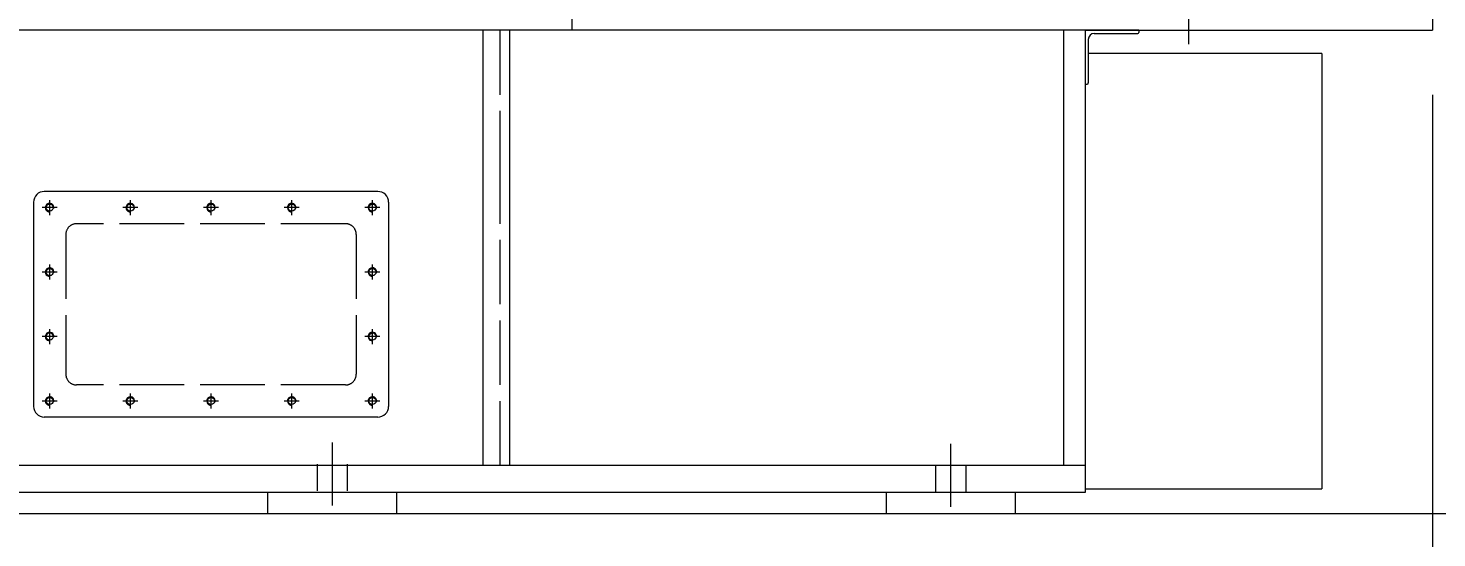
# Model space of a CAD drawing. Header units: inches. Extents: x 76 to 22091, y 292 to 17065.
# Drawn here: x 18816 to 20125, y 6467 to 6941 of the extents above; entities that cross this region are included whole.
import ezdxf

# ---------------------------------------------------------------- set-up
doc = ezdxf.new("R2010")
doc.units = ezdxf.units.IN
doc.header["$MEASUREMENT"] = 0
for name, pattern in [('ACAD_ISO02W100', [15, 12, -3]), ('CENTER', [50.8, 31.75, -6.35, 6.35, -6.35]), ('EB_DASHDOT', [39, 30, -3, 3, -3])]:
    doc.linetypes.add(name, pattern=pattern)
doc.layers.get('Defpoints').update_dxf_attribs({"lineweight": 5})
for name, color, linetype, lineweight in [('CAXA0', 7, 'Continuous', 5), ('CAXA1', 5, 'CENTER', 5), ('CAXA3', 7, 'Continuous', 5), ('虚线', 6, 'ACAD_ISO02W100', 5)]:
    doc.layers.add(name, color=color, linetype=linetype, lineweight=lineweight)
doc.styles.add('Roman', font='romans')
doc.styles.get("Standard").update_dxf_attribs({"font": 'arial.ttf'})
doc.dimstyles.new('ISO-25', dxfattribs={"dimscale": 30, "dimtxt": 1.5, "dimasz": 1.5, "dimexe": 2, "dimexo": 2, "dimtad": 1, "dimtih": 1, "dimtoh": 1, "dimdec": 1, "dimlfac": 0.03937, "dimdsep": 46, "dimtxsty": 'Standard', "dimcen": 2.5, "dimclrd": 7, "dimclre": 7, "dimclrt": 7, "dimadec": 0, "dimazin": 0, "dimtfac": 1, "dimtdec": 1, "dimtmove": 0, "dimatfit": 3, "dimfxl": 1, "dimlwd": 5, "dimlwe": 5, "dimarcsym": 0})

# ---------------------------------------------------------------- blocks, each defined once
blk = doc.blocks.new('*D25')
at = {"color": 7, "linetype": 'Continuous', "lineweight": 5, "transparency": 16777216}
for p, q in [((18398.5, 6449.2), (18398.5, 6141)), ((19798.5, 6452.5), (19798.5, 6141)), ((18443.5, 6201), (19753.5, 6201))]:
    blk.add_line(p, q, dxfattribs=at)
at = {"color": 7, "transparency": 16777216}
for points in [[(18443.5, 6208.5), (18443.5, 6193.5), (18398.5, 6201)], [(19753.5, 6208.5), (19753.5, 6193.5), (19798.5, 6201)]]:
    blk.add_solid(points, dxfattribs=at)
at = {"layer": 'Defpoints', "color": 0, "transparency": 16777216}
for p in [(18398.5, 6509.2), (19798.5, 6512.5), (19798.5, 6201)]:
    blk.add_point(p, dxfattribs=at)
at = {"color": 7, "lineweight": 5, "transparency": 16777216, "insert": (19098.5, 6302.3), "char_height": 165, "attachment_point": 5, "style": 'Roman'}
blk.add_mtext('A', dxfattribs=at)
blk = doc.blocks.new('*D26')
at = {"color": 7, "linetype": 'Continuous', "lineweight": 5, "transparency": 16777216}
for p, q in [((20121.5, 6879.2), (20121.5, 5900.6)), ((16424, 6819), (16424, 5900.6)), ((16469, 5960.6), (20076.5, 5960.6))]:
    blk.add_line(p, q, dxfattribs=at)
at = {"color": 7, "transparency": 16777216}
for points in [[(16469, 5968.1), (16469, 5953.1), (16424, 5960.6)], [(20076.5, 5968.1), (20076.5, 5953.1), (20121.5, 5960.6)]]:
    blk.add_solid(points, dxfattribs=at)
at = {"layer": 'Defpoints', "color": 0, "transparency": 16777216}
for p in [(20121.5, 6939.2), (16424, 6879), (20121.5, 5960.6)]:
    blk.add_point(p, dxfattribs=at)
at = {"color": 7, "lineweight": 5, "transparency": 16777216, "insert": (18272.8, 6061.8), "char_height": 165, "attachment_point": 5, "style": 'Roman'}
blk.add_mtext('B', dxfattribs=at)
blk = doc.blocks.new('*D10')
at = {"color": 7, "linetype": 'Continuous', "lineweight": 5, "transparency": 16777216}
for p, q in [((20181.5, 8189.2), (20623.1, 8189.2)), ((20563.1, 8144.2), (20563.1, 7646.8)), ((20563.1, 6534.2), (20563.1, 7444.3)), ((20284, 6489.2), (20623.1, 6489.2))]:
    blk.add_line(p, q, dxfattribs=at)
at = {"color": 7, "transparency": 16777216}
for points in [[(20555.6, 8144.2), (20570.6, 8144.2), (20563.1, 8189.2)], [(20555.6, 6534.2), (20570.6, 6534.2), (20563.1, 6489.2)]]:
    blk.add_solid(points, dxfattribs=at)
at = {"layer": 'Defpoints', "color": 0, "transparency": 16777216}
for p in [(20121.5, 8189.2), (20224, 6489.2), (20563.1, 6489.2)]:
    blk.add_point(p, dxfattribs=at)
at = {"color": 7, "lineweight": 5, "transparency": 16777216, "insert": (20563.1, 7545.5), "char_height": 165, "attachment_point": 5, "style": 'Roman'}
blk.add_mtext('66.9', dxfattribs=at)

msp = doc.modelspace()

# ---------------------------------------------------------------- linework, layer by layer
at = {"color": 7, "lineweight": 5}
for p, q in [((19321.52, 8189.16), (19321.52, 6939.16)), ((20121.51, 8189.16), (20121.51, 6939.16)), ((19848.51, 6939.16), (18398.52, 6939.16)), ((19238.52, 6939.16), (19238.52, 6534.16)), ((19263.52, 6939.16), (19263.52, 6534.16)), ((19778.52, 6939.16), (19778.52, 6534.16)), ((19848.51, 6939.16), (20121.51, 6939.16)), ((20018.52, 6917.67), (19801.51, 6917.67)), ((19141.02, 6789.16), (18831.02, 6789.16)), ((18821.02, 6779.16), (18821.02, 6589.16)), ((19151.02, 6779.16), (19151.02, 6589.16)), ((19141.02, 6579.16), (18831.02, 6579.16)), ((19798.52, 6534.16), (18398.52, 6534.16)), ((19798.52, 6509.16), (18398.52, 6509.16)), ((19038.55, 6509.16), (19038.55, 6489.18)), ((19158.55, 6509.16), (19158.55, 6489.18)), ((19613.52, 6509.16), (19613.52, 6489.18)), ((19733.52, 6509.16), (19733.52, 6489.18)), ((19798.52, 6512.52), (20018.52, 6512.52)), ((20224.01, 6489.16), (16215.2, 6489.16))]:
    msp.add_line(p, q, dxfattribs=at)
for centre, start, end in [((18831.02, 6779.16), 90, 180), ((19141.02, 6779.16), 0, 90), ((18831.02, 6589.16), 180, 270), ((19141.02, 6589.16), 270, 0)]:
    msp.add_arc(centre, 10, start, end, dxfattribs=at)
at = {"layer": 'CAXA0', "color": 7, "lineweight": 5}
for p, q in [((19798.51, 6939.16), (19798.51, 6889.16)), ((19798.51, 6939.16), (19848.51, 6939.16)), ((19801.51, 6930.66), (19801.51, 6890.16)), ((19807.01, 6936.16), (19847.51, 6936.16)), ((19848.51, 6939.16), (19848.51, 6937.16)), ((19798.51, 6889.16), (19800.51, 6889.16))]:
    msp.add_line(p, q, dxfattribs=at)
for centre in [(18836.02, 6774.16), (18911.02, 6774.16), (18986.02, 6774.16), (19061.02, 6774.16), (19136.02, 6774.16), (18836.02, 6714.16), (19136.02, 6714.16), (18836.02, 6654.16), (19136.02, 6654.16), (18836.02, 6594.16), (18911.02, 6594.16), (18986.02, 6594.16), (19061.02, 6594.16), (19136.02, 6594.16)]:
    msp.add_circle(centre, 3.32, dxfattribs=at)
for centre, radius, start, end in [((19807.01, 6930.66), 5.5, 90, 180), ((19847.51, 6937.16), 1, 270, 0), ((19800.51, 6890.16), 1, 270, 0)]:
    msp.add_arc(centre, radius, start, end, dxfattribs=at)
at = {"layer": 'CAXA1', "linetype": 'CENTER', "lineweight": 5, "ltscale": 3}
for p, q in [((19894.61, 6950.18), (19894.61, 6926.2)), ((19098.55, 6555.59), (19098.55, 6496.84)), ((19673.52, 6554.27), (19673.52, 6495.53))]:
    msp.add_line(p, q, dxfattribs=at)
at = {"layer": 'CAXA1', "linetype": 'EB_DASHDOT', "lineweight": 5}
for p, q in [((18843.02, 6774.16), (18829.02, 6774.16)), ((18836.02, 6767.16), (18836.02, 6781.16)), ((18918.02, 6774.16), (18904.02, 6774.16)), ((18911.02, 6767.16), (18911.02, 6781.16)), ((18993.02, 6774.16), (18979.02, 6774.16)), ((18986.02, 6767.16), (18986.02, 6781.16)), ((19068.02, 6774.16), (19054.02, 6774.16)), ((19061.02, 6767.16), (19061.02, 6781.16)), ((19143.02, 6774.16), (19129.02, 6774.16)), ((19136.02, 6767.16), (19136.02, 6781.16)), ((18836.02, 6707.16), (18836.02, 6721.16)), ((19136.02, 6707.16), (19136.02, 6721.16)), ((18843.02, 6714.16), (18829.02, 6714.16)), ((19143.02, 6714.16), (19129.02, 6714.16)), ((18843.02, 6654.16), (18829.02, 6654.16)), ((18836.02, 6647.16), (18836.02, 6661.16)), ((19143.02, 6654.16), (19129.02, 6654.16)), ((19136.02, 6647.16), (19136.02, 6661.16)), ((18836.02, 6587.16), (18836.02, 6601.16)), ((18911.02, 6587.16), (18911.02, 6601.16)), ((18986.02, 6587.16), (18986.02, 6601.16)), ((19061.02, 6587.16), (19061.02, 6601.16)), ((19136.02, 6587.16), (19136.02, 6601.16)), ((18843.02, 6594.16), (18829.02, 6594.16)), ((18918.02, 6594.16), (18904.02, 6594.16)), ((18993.02, 6594.16), (18979.02, 6594.16)), ((19068.02, 6594.16), (19054.02, 6594.16)), ((19143.02, 6594.16), (19129.02, 6594.16))]:
    msp.add_line(p, q, dxfattribs=at)
at = {"layer": 'CAXA3', "color": 7, "linetype": 'Continuous', "lineweight": 5}
for p, q in [((19798.51, 6939.16), (19798.52, 6509.16)), ((20018.52, 6917.67), (20018.52, 6512.52))]:
    msp.add_line(p, q, dxfattribs=at)
at = {"layer": 'CAXA3', "color": 7, "lineweight": 5}
for centre in [(18836.02, 6774.16), (18911.02, 6774.16), (18986.02, 6774.16), (19061.02, 6774.16), (19136.02, 6774.16), (18836.02, 6714.16), (19136.02, 6714.16), (18836.02, 6654.16), (19136.02, 6654.16), (18836.02, 6594.16), (18911.02, 6594.16), (18986.02, 6594.16), (19061.02, 6594.16), (19136.02, 6594.16)]:
    msp.add_arc(centre, 4, 350, 270, dxfattribs=at)
at = {"layer": '虚线', "color": 7, "lineweight": 5, "ltscale": 5}
for p, q in [((19254.52, 6939.16), (19254.52, 6819.16)), ((19254.52, 6819.16), (19254.52, 6529.7)), ((19111.02, 6759.16), (18861.02, 6759.16)), ((18851.02, 6749.16), (18851.02, 6619.16)), ((19121.02, 6749.16), (19121.02, 6619.16)), ((19111.02, 6609.16), (18861.02, 6609.16)), ((19084.55, 6535.48), (19084.55, 6510.48)), ((19112.55, 6535.48), (19112.55, 6510.48)), ((19659.52, 6534.16), (19659.52, 6509.16)), ((19687.51, 6534.16), (19687.51, 6509.16))]:
    msp.add_line(p, q, dxfattribs=at)
for centre, start, end in [((18861.02, 6749.16), 90, 180), ((19111.02, 6749.16), 0, 90), ((18861.02, 6619.16), 180, 270), ((19111.02, 6619.16), 270, 0)]:
    msp.add_arc(centre, 10, start, end, dxfattribs=at)

# ---------------------------------------------------------------- dimensions: what is measured, and where the dimension line sits
at = {"color": 7, "lineweight": 5}
dim = msp.add_linear_dim(base=(20563.13, 6489.16), p1=(20121.51, 8189.16), p2=(20224.01, 6489.16), angle=90, dimstyle='ISO-25', override={"dimtxt": 5.5, "dimpost": '\\X', "dimtxsty": 'Roman', "dimtmove": 1}, dxfattribs=at)
dim.commit()
dim.dimension.update_dxf_attribs({"geometry": '*D10', "text_midpoint": (20563.13, 7545.51), "dimtype": 160})
dim = msp.add_linear_dim(base=(20121.51, 5960.56), p1=(16424.01, 6878.95), p2=(20121.51, 6939.16), text='B', dimstyle='ISO-25', override={"dimtxt": 5.5, "dimpost": '\\X', "dimtxsty": 'Roman', "dimtmove": 1}, dxfattribs=at)
dim.commit()
dim.dimension.update_dxf_attribs({"geometry": '*D26', "text_midpoint": (18272.76, 5960.56), "dimtype": 160})
dim = msp.add_linear_dim(base=(19798.52, 6201), p1=(18398.52, 6509.16), p2=(19798.52, 6512.52), text='A', dimstyle='ISO-25', override={"dimtxt": 5.5, "dimpost": '\\X', "dimtxsty": 'Roman', "dimtmove": 1}, dxfattribs=at)
dim.commit()
dim.dimension.update_dxf_attribs({"geometry": '*D25', "text_midpoint": (19098.52, 6302.25)})

doc.saveas('drawing.dxf')
